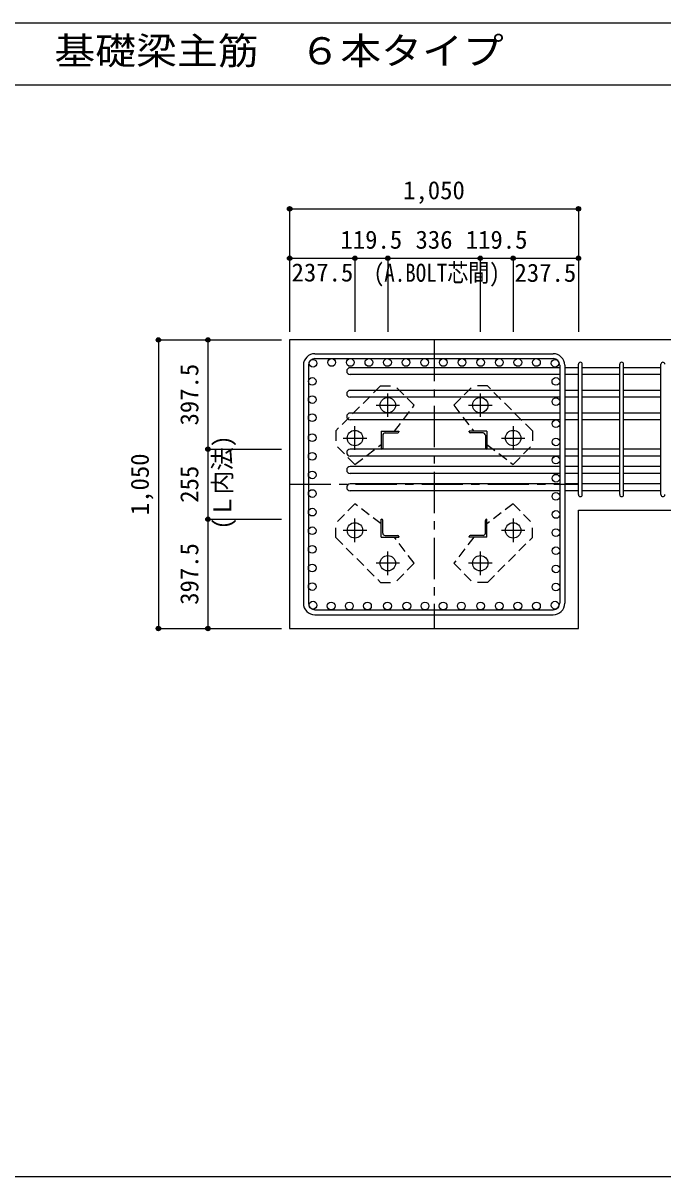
# Model space of a CAD drawing. Units: millimetres at full size, sheet at 1:30. Extents: x -5973 to 5954, y -4195 to 4201.
# Drawn here: x -942 to 1384, y -4195 to 3 of the extents above; entities that cross this region are included whole.
import ezdxf
from ezdxf.enums import TextEntityAlignment as Align

# ---------------------------------------------------------------- set-up
doc = ezdxf.new("R2010")
doc.units = ezdxf.units.MM
doc.header["$LTSCALE"] = 30
doc.header["$PDMODE"] = 32
doc.header["$PDSIZE"] = 15
doc.linetypes.add('CHAIN1', pattern=[8, 5, -1, 1, -1])
doc.linetypes.add('DASHED1', pattern=[1.8, 1.2, -0.6])
for name, color, linetype in [('0-1', 2, 'Continuous'), ('0-2', 4, 'Continuous'), ('0-3', 3, 'Continuous'), ('0-4', 7, 'Continuous'), ('0-5', 7, 'Continuous'), ('0-6', 7, 'Continuous'), ('0-7', 4, 'Continuous'), ('0-9', 4, 'DASHED1'), ('0-D', 4, 'Continuous'), ('6-7_文字', 7, 'Continuous'), ('F-0_枠', 6, 'Continuous')]:
    doc.layers.add(name, color=color, linetype=linetype)
doc.styles.add('ＭＳ ゴシック', font='')
doc.styles.get('ＭＳ ゴシック').set_extended_font_data('MS Gothic')

msp = doc.modelspace()

# ---------------------------------------------------------------- linework, layer by layer
at = {"layer": '0-1'}
for p, q in [((1477.44, -1149.89), (27.44, -1149.89)), ((1077.44, -1769.89), (1477.44, -1769.89)), ((1077.44, -2199.89), (1077.44, -1769.89))]:
    msp.add_line(p, q, dxfattribs=at)
msp.add_lwpolyline([(27.44, -1149.89), (27.44, -2199.89), (1077.44, -2199.89)], dxfattribs=at)
at = {"layer": '0-2', "linetype": 'CHAIN1'}
for p, q in [((384.44, -1430.1), (384.44, -1344.6)), ((720.44, -1344.59), (720.44, -1430.1)), ((341.64, -1387.4), (427.14, -1387.4)), ((677.74, -1387.39), (763.24, -1387.39)), ((264.94, -1549.6), (264.94, -1464.1)), ((839.94, -1464.09), (839.94, -1549.59)), ((222.14, -1506.9), (307.64, -1506.9)), ((797.24, -1506.89), (882.74, -1506.89)), ((264.94, -1885.7), (264.94, -1800.2)), ((839.94, -1800.19), (839.94, -1885.69)), ((307.64, -1842.9), (222.14, -1842.9)), ((882.74, -1842.89), (797.24, -1842.89)), ((384.44, -2005.2), (384.44, -1919.69)), ((720.44, -1919.69), (720.44, -2005.19)), ((427.14, -1962.4), (341.64, -1962.4)), ((763.24, -1962.39), (677.74, -1962.39))]:
    msp.add_line(p, q, dxfattribs=at)
at = {"layer": '0-2'}
for p, q in [((359.93, -1482.4), (424.93, -1482.4)), ((359.93, -1482.4), (359.93, -1547.4)), ((365.93, -1496.9), (365.93, -1543.4)), ((374.43, -1488.4), (420.93, -1488.4)), ((424.93, -1482.4), (424.93, -1484.4)), ((744.93, -1482.39), (679.93, -1482.39)), ((679.93, -1484.39), (679.93, -1482.39)), ((730.43, -1488.39), (683.93, -1488.39)), ((738.93, -1496.89), (738.93, -1543.39)), ((744.93, -1482.39), (744.93, -1547.39)), ((361.93, -1547.4), (359.93, -1547.4)), ((744.93, -1547.39), (742.93, -1547.39)), ((359.94, -1802.4), (361.94, -1802.4)), ((359.94, -1867.4), (359.94, -1802.4)), ((742.94, -1802.39), (744.94, -1802.39)), ((744.94, -1867.39), (744.94, -1802.39)), ((365.94, -1852.9), (365.94, -1806.4)), ((738.94, -1852.89), (738.94, -1806.39)), ((359.94, -1867.4), (424.94, -1867.4)), ((374.44, -1861.4), (420.94, -1861.4)), ((424.94, -1865.4), (424.94, -1867.4)), ((679.94, -1867.39), (679.94, -1865.39)), ((744.94, -1867.39), (679.94, -1867.39)), ((730.44, -1861.39), (683.94, -1861.39))]:
    msp.add_line(p, q, dxfattribs=at)
at = {"layer": '0-2', "color": 3}
for centre in [(384.44, -1387.4), (720.44, -1387.39), (264.94, -1506.9), (839.94, -1506.89), (264.94, -1842.9), (839.94, -1842.89), (384.44, -1962.4), (720.44, -1962.39)]:
    msp.add_circle(centre, 28, dxfattribs=at)
at = {"layer": '0-2'}
for centre, radius, start, end in [((374.43, -1496.9), 8.5, 90, 180), ((420.93, -1484.4), 4, 270, 0), ((683.93, -1484.39), 4, 180, 270), ((730.43, -1496.89), 8.5, 0, 90), ((361.93, -1543.4), 4, 270, 0), ((742.93, -1543.39), 4, 180, 270), ((361.94, -1806.4), 4, 0, 90), ((742.94, -1806.39), 4, 90, 180), ((374.44, -1852.9), 8.5, 180, 270), ((420.94, -1865.4), 4, 0, 90), ((683.94, -1865.39), 4, 90, 180), ((730.44, -1852.89), 8.5, 270, 0)]:
    msp.add_arc(centre, radius, start, end, dxfattribs=at)
at = {"layer": '0-3'}
for centre in [(112.37, -1234.82), (180.07, -1231.89), (247.77, -1231.89), (315.48, -1231.89), (383.18, -1231.89), (450.88, -1231.89), (518.58, -1231.89), (586.29, -1231.89), (653.99, -1231.89), (721.69, -1231.89), (789.4, -1231.89), (857.1, -1231.89), (924.8, -1231.89), (992.51, -1234.82), (109.54, -1300.82), (995.33, -1300.82), (109.44, -1366.82), (995.44, -1374.39), (109.44, -1432.82), (995.44, -1454.97), (109.44, -1505.64), (995.44, -1520.97), (109.44, -1573.34), (995.44, -1586.97), (109.44, -1641.04), (995.44, -1652.97), (109.44, -1708.75), (995.44, -1718.97), (109.44, -1776.45), (995.44, -1784.97), (109.44, -1844.15), (995.44, -1850.97), (109.44, -1911.86), (995.44, -1916.97), (109.44, -1979.56), (995.44, -1982.97), (109.44, -2047.26), (995.44, -2048.97), (112.37, -2114.97), (112.37, -2114.97), (178.37, -2117.89), (244.37, -2117.89), (310.37, -2117.89), (383.18, -2117.89), (453.44, -2117.89), (519.44, -2117.89), (585.44, -2117.89), (651.44, -2117.89), (721.69, -2117.89), (789.4, -2117.89), (857.1, -2117.89), (924.8, -2117.89), (992.51, -2114.97), (992.51, -2114.97)]:
    msp.add_circle(centre, 14, dxfattribs=at)
at = {"layer": '0-4'}
for p, q in [((119.44, -1199.89), (985.44, -1199.89)), ((77.44, -1241.89), (77.44, -2107.89)), ((95.44, -1241.89), (95.44, -2107.89)), ((119.44, -1217.89), (985.44, -1217.89)), ((1009.44, -1241.89), (1009.44, -2107.89)), ((1027.44, -1241.89), (1027.44, -2107.89)), ((119.44, -2131.89), (985.44, -2131.89)), ((119.44, -2149.89), (985.44, -2149.89))]:
    msp.add_line(p, q, dxfattribs=at)
for centre, radius, start, end in [((119.44, -1241.89), 42, 90, 180), ((985.44, -1241.89), 42, 0, 90), ((119.44, -1241.89), 24, 90, 180), ((985.44, -1241.89), 24, 0, 90), ((119.44, -2107.89), 42, 180, 270), ((119.44, -2107.89), 24, 180, 270), ((985.44, -2107.89), 42, 270, 0), ((985.44, -2107.89), 24, 270, 0)]:
    msp.add_arc(centre, radius, start, end, dxfattribs=at)
at = {"layer": '0-5'}
for p, q in [((1009.44, -1250.82), (247.44, -1250.82)), ((1077.44, -1250.82), (1027.44, -1250.82)), ((1227.44, -1250.82), (1091.44, -1250.82)), ((1377.44, -1250.82), (1241.44, -1250.82)), ((1009.44, -1275.82), (247.44, -1275.82)), ((1077.44, -1275.82), (1027.44, -1275.82)), ((1227.44, -1275.82), (1091.44, -1275.82)), ((1377.44, -1275.82), (1241.44, -1275.82)), ((1009.44, -1333.39), (247.44, -1333.39)), ((1077.44, -1333.39), (1027.44, -1333.39)), ((1227.44, -1333.39), (1091.44, -1333.39)), ((1377.44, -1333.39), (1241.44, -1333.39)), ((1009.44, -1358.39), (247.44, -1358.39)), ((1077.44, -1358.39), (1027.44, -1358.39)), ((1227.44, -1358.39), (1091.44, -1358.39)), ((1377.44, -1358.39), (1241.44, -1358.39)), ((1009.44, -1415.97), (247.44, -1415.97)), ((1077.44, -1415.97), (1027.44, -1415.97)), ((1227.44, -1415.97), (1091.44, -1415.97)), ((1377.44, -1415.97), (1241.44, -1415.97)), ((1009.44, -1440.97), (247.44, -1440.97)), ((1077.44, -1440.97), (1027.44, -1440.97)), ((1227.44, -1440.97), (1091.44, -1440.97)), ((1377.44, -1440.97), (1241.44, -1440.97)), ((1009.44, -1547.39), (247.44, -1547.39)), ((1077.44, -1547.39), (1027.44, -1547.39)), ((1227.44, -1547.39), (1091.44, -1547.39)), ((1377.44, -1547.39), (1241.44, -1547.39)), ((1009.44, -1572.39), (247.44, -1572.39)), ((1077.44, -1572.39), (1027.44, -1572.39)), ((1227.44, -1572.39), (1091.44, -1572.39)), ((1377.44, -1572.39), (1241.44, -1572.39)), ((1009.44, -1610.64), (247.44, -1610.64)), ((1009.44, -1635.64), (247.44, -1635.64)), ((1077.44, -1610.64), (1027.44, -1610.64)), ((1077.44, -1635.64), (1027.44, -1635.64)), ((1227.44, -1610.64), (1091.44, -1610.64)), ((1227.44, -1635.64), (1091.44, -1635.64)), ((1377.44, -1610.64), (1241.44, -1610.64)), ((1377.44, -1635.64), (1241.44, -1635.64)), ((1009.44, -1673.89), (247.44, -1673.89)), ((1077.44, -1673.89), (1027.44, -1673.89)), ((1227.44, -1673.89), (1091.44, -1673.89)), ((1377.44, -1673.89), (1241.44, -1673.89)), ((1009.44, -1698.89), (247.44, -1698.89)), ((1077.44, -1698.89), (1027.44, -1698.89)), ((1227.44, -1698.89), (1091.44, -1698.89)), ((1377.44, -1698.89), (1241.44, -1698.89))]:
    msp.add_line(p, q, dxfattribs=at)
for centre in [(247.44, -1263.32), (247.44, -1345.89), (247.44, -1428.47), (247.44, -1559.89), (247.44, -1623.14), (247.44, -1686.39)]:
    msp.add_arc(centre, 12.5, 90, 270, dxfattribs=at)
at = {"layer": '0-6'}
for p, q in [((1077.44, -1712.89), (1077.44, -1238.32)), ((1091.44, -1712.89), (1091.44, -1238.32)), ((1227.44, -1712.89), (1227.44, -1238.32)), ((1241.44, -1712.89), (1241.44, -1238.32)), ((1377.44, -1712.89), (1377.44, -1238.32))]:
    msp.add_line(p, q, dxfattribs=at)
for centre, start, end in [((1084.44, -1238.32), 0, 180), ((1084.44, -1238.32), 0, 180), ((1084.44, -1238.32), 0, 180), ((1084.44, -1238.32), 0, 180), ((1234.44, -1238.32), 0, 180), ((1384.44, -1238.32), 0, 180), ((1084.44, -1712.89), 180, 0), ((1084.44, -1712.89), 180, 0), ((1084.44, -1712.89), 180, 0), ((1084.44, -1712.89), 180, 0), ((1234.44, -1712.89), 180, 0), ((1384.44, -1712.89), 180, 0)]:
    msp.add_arc(centre, 7, start, end, dxfattribs=at)
at = {"layer": '0-9'}
for p, q in [((358.31, -1317.43), (194.97, -1480.77)), ((358.31, -1317.43), (410.63, -1317.43)), ((480.62, -1387.41), (410.63, -1317.43)), ((624.25, -1387.41), (694.24, -1317.42)), ((746.57, -1317.42), (694.24, -1317.42)), ((909.91, -1480.76), (746.57, -1317.42)), ((408.24, -1482.4), (480.62, -1387.41)), ((624.25, -1387.41), (696.63, -1482.4)), ((194.97, -1480.77), (194.97, -1533.09)), ((909.91, -1480.76), (909.91, -1533.09)), ((264.96, -1603.08), (194.97, -1533.09)), ((264.96, -1603.08), (359.94, -1530.7)), ((744.93, -1530.69), (839.92, -1603.08)), ((839.92, -1603.08), (909.91, -1533.09)), ((264.96, -1746.71), (194.97, -1816.7)), ((359.94, -1819.1), (264.96, -1746.71)), ((839.92, -1746.71), (744.94, -1819.09)), ((839.92, -1746.71), (909.91, -1816.7)), ((194.97, -1869.03), (194.97, -1816.7)), ((909.91, -1869.02), (909.91, -1816.7)), ((194.97, -1869.03), (358.31, -2032.37)), ((480.62, -1962.38), (408.24, -1867.39)), ((696.64, -1867.39), (624.25, -1962.38)), ((746.57, -2032.36), (909.91, -1869.02)), ((480.62, -1962.38), (410.63, -2032.37)), ((624.25, -1962.38), (694.24, -2032.36)), ((358.31, -2032.37), (410.63, -2032.37)), ((746.57, -2032.36), (694.24, -2032.36))]:
    msp.add_line(p, q, dxfattribs=at)
at = {"layer": '0-D'}
for p, q in [((27.44, -672.85), (27.44, -852.85)), ((27.44, -672.85), (1077.44, -672.85)), ((27.44, -672.85), (27.44, -852.85)), ((1077.44, -672.85), (1077.44, -852.85)), ((27.44, -852.85), (27.44, -1119.89)), ((27.44, -852.85), (264.94, -852.85)), ((27.44, -852.85), (27.44, -1119.89)), ((264.94, -852.85), (264.94, -1119.89)), ((264.94, -852.85), (384.44, -852.85)), ((384.44, -852.85), (384.44, -1119.89)), ((384.44, -852.85), (720.44, -852.85)), ((720.44, -852.85), (720.44, -1119.89)), ((720.44, -852.85), (839.94, -852.85)), ((839.94, -852.85), (839.94, -1119.89)), ((839.94, -852.85), (1077.44, -852.85)), ((1077.44, -852.85), (1077.44, -1119.89)), ((-449.6, -1149.89), (-269.6, -1149.89)), ((-449.6, -1149.89), (-449.6, -2199.89)), ((-449.6, -1149.89), (-269.6, -1149.89)), ((-269.6, -1149.89), (-2.56, -1149.89)), ((-269.6, -1149.89), (-269.6, -1547.4)), ((-269.6, -1149.89), (-2.56, -1149.89)), ((-269.6, -1547.4), (-2.56, -1547.4)), ((-269.6, -1547.4), (-269.6, -1802.4)), ((-269.6, -1802.4), (-2.56, -1802.4)), ((-269.6, -1802.4), (-269.6, -2199.89)), ((-449.6, -2199.89), (-269.6, -2199.89)), ((-269.6, -2199.89), (-2.56, -2199.89))]:
    msp.add_line(p, q, dxfattribs=at)
at = {"layer": '0-D', "linetype": 'CHAIN1'}
for p, q in [((552.44, -1149.89), (552.44, -2199.89)), ((27.44, -1674.89), (1077.44, -1674.89))]:
    msp.add_line(p, q, dxfattribs=at)
at = {"layer": '0-D'}
for centre, radius in [((27.44, -672.85), 8), ((27.44, -672.85), 7.2), ((27.44, -672.85), 6.4), ((27.44, -672.85), 5.6), ((27.44, -672.85), 4.8), ((27.44, -672.85), 4), ((27.44, -672.85), 3.2), ((27.44, -672.85), 2.4), ((27.44, -672.85), 1.6), ((1077.44, -672.85), 8), ((1077.44, -672.85), 7.2), ((1077.44, -672.85), 6.4), ((1077.44, -672.85), 5.6), ((1077.44, -672.85), 4.8), ((1077.44, -672.85), 4), ((1077.44, -672.85), 3.2), ((1077.44, -672.85), 2.4), ((1077.44, -672.85), 1.6), ((27.44, -672.85), 0.8), ((1077.44, -672.85), 0.8), ((27.44, -852.85), 8), ((27.44, -852.85), 7.2), ((27.44, -852.85), 6.4), ((27.44, -852.85), 5.6), ((27.44, -852.85), 4.8), ((27.44, -852.85), 4), ((27.44, -852.85), 3.2), ((27.44, -852.85), 2.4), ((27.44, -852.85), 1.6), ((27.44, -852.85), 0.8), ((264.94, -852.85), 8), ((264.94, -852.85), 7.2), ((264.94, -852.85), 6.4), ((264.94, -852.85), 5.6), ((264.94, -852.85), 4.8), ((264.94, -852.85), 4), ((264.94, -852.85), 3.2), ((264.94, -852.85), 2.4), ((264.94, -852.85), 1.6), ((264.94, -852.85), 0.8), ((384.44, -852.85), 8), ((384.44, -852.85), 7.2), ((384.44, -852.85), 6.4), ((384.44, -852.85), 5.6), ((384.44, -852.85), 4.8), ((384.44, -852.85), 4), ((384.44, -852.85), 3.2), ((384.44, -852.85), 2.4), ((384.44, -852.85), 1.6), ((384.44, -852.85), 0.8), ((720.44, -852.85), 8), ((720.44, -852.85), 7.2), ((720.44, -852.85), 6.4), ((720.44, -852.85), 5.6), ((720.44, -852.85), 4.8), ((720.44, -852.85), 4), ((720.44, -852.85), 3.2), ((720.44, -852.85), 2.4), ((720.44, -852.85), 1.6), ((720.44, -852.85), 0.8), ((839.94, -852.85), 8), ((839.94, -852.85), 7.2), ((839.94, -852.85), 6.4), ((839.94, -852.85), 5.6), ((839.94, -852.85), 4.8), ((839.94, -852.85), 4), ((839.94, -852.85), 3.2), ((839.94, -852.85), 2.4), ((839.94, -852.85), 1.6), ((839.94, -852.85), 0.8), ((1077.44, -852.85), 8), ((1077.44, -852.85), 7.2), ((1077.44, -852.85), 6.4), ((1077.44, -852.85), 5.6), ((1077.44, -852.85), 4.8), ((1077.44, -852.85), 4), ((1077.44, -852.85), 3.2), ((1077.44, -852.85), 2.4), ((1077.44, -852.85), 1.6), ((1077.44, -852.85), 0.8), ((-449.6, -1149.89), 8), ((-449.6, -1149.89), 7.2), ((-449.6, -1149.89), 6.4), ((-449.6, -1149.89), 5.6), ((-449.6, -1149.89), 4.8), ((-449.6, -1149.89), 4), ((-449.6, -1149.89), 3.2), ((-449.6, -1149.89), 2.4), ((-449.6, -1149.89), 1.6), ((-449.6, -1149.89), 0.8), ((-269.6, -1149.89), 8), ((-269.6, -1149.89), 7.2), ((-269.6, -1149.89), 6.4), ((-269.6, -1149.89), 5.6), ((-269.6, -1149.89), 4.8), ((-269.6, -1149.89), 4), ((-269.6, -1149.89), 3.2), ((-269.6, -1149.89), 2.4), ((-269.6, -1149.89), 1.6), ((-269.6, -1149.89), 0.8), ((-269.6, -1547.4), 8), ((-269.6, -1547.4), 7.2), ((-269.6, -1547.4), 6.4), ((-269.6, -1547.4), 5.6), ((-269.6, -1547.4), 4.8), ((-269.6, -1547.4), 4), ((-269.6, -1547.4), 3.2), ((-269.6, -1547.4), 2.4), ((-269.6, -1547.4), 1.6), ((-269.6, -1547.4), 0.8), ((-269.6, -1802.4), 8), ((-269.6, -1802.4), 7.2), ((-269.6, -1802.4), 6.4), ((-269.6, -1802.4), 5.6), ((-269.6, -1802.4), 4.8), ((-269.6, -1802.4), 4), ((-269.6, -1802.4), 3.2), ((-269.6, -1802.4), 2.4), ((-269.6, -1802.4), 1.6), ((-269.6, -1802.4), 0.8), ((-449.6, -2199.89), 8), ((-449.6, -2199.89), 7.2), ((-449.6, -2199.89), 6.4), ((-449.6, -2199.89), 5.6), ((-449.6, -2199.89), 4.8), ((-449.6, -2199.89), 4), ((-449.6, -2199.89), 3.2), ((-449.6, -2199.89), 2.4), ((-449.6, -2199.89), 1.6), ((-449.6, -2199.89), 0.8), ((-269.6, -2199.89), 8), ((-269.6, -2199.89), 7.2), ((-269.6, -2199.89), 6.4), ((-269.6, -2199.89), 5.6), ((-269.6, -2199.89), 4.8), ((-269.6, -2199.89), 4), ((-269.6, -2199.89), 3.2), ((-269.6, -2199.89), 2.4), ((-269.6, -2199.89), 1.6), ((-269.6, -2199.89), 0.8)]:
    msp.add_circle(centre, radius, dxfattribs=at)
at = {"layer": '0-D', "color": 7}
for p in [(27.44, -672.85), (1077.44, -672.85), (27.44, -852.85), (264.94, -852.85), (384.44, -852.85), (720.44, -852.85), (839.94, -852.85), (1077.44, -852.85), (-449.6, -1149.89), (-269.6, -1149.89), (-269.6, -1547.4), (-269.6, -1802.4), (-449.6, -2199.89), (-269.6, -2199.89)]:
    msp.add_point(p, dxfattribs=at)
at = {"layer": 'F-0_枠', "color": 2}
for p, q in [((3723.6, 2.95), (-5972.88, 2.95)), ((-5972.88, -222.05), (3723.6, -222.05))]:
    msp.add_line(p, q, dxfattribs=at)
at = {"layer": 'F-0_枠'}
msp.add_line((5954.1, -4195.24), (-5972.88, -4195.24), dxfattribs=at)

# ---------------------------------------------------------------- texts
at = {"layer": '0-7', "style": 'ＭＳ ゴシック', "width": 0.85}
msp.add_text('(A.BOLT芯間)', height=65.98, dxfattribs=at).set_placement((333.23, -958.28), align=Align.BOTTOM_LEFT)
at = {"layer": '0-7', "style": 'ＭＳ ゴシック', "width": 0.95}
msp.add_text('(Ｌ内法)', height=65.98, rotation=90, dxfattribs=at).set_placement((-164.55, -1839.49), align=Align.BOTTOM_LEFT)
at = {"layer": '0-D', "style": 'ＭＳ ゴシック'}
for s, p in [('1,050', (439.94, -657.85)), ('119.5', (212.19, -837.85)), ('336', (484.94, -837.85)), ('119.5', (667.69, -837.85)), ('237.5', (34.46, -957.07)), ('237.5', (844.97, -958.28))]:
    msp.add_text(s, height=65.98, dxfattribs=at).set_placement(p, align=Align.BOTTOM_LEFT)
for s, p in [('397.5', (-284.6, -1461.15)), ('1,050', (-464.6, -1787.39)), ('255', (-284.6, -1742.4)), ('397.5', (-284.6, -2113.65))]:
    msp.add_text(s, height=65.98, rotation=90, dxfattribs=at).set_placement(p, align=Align.BOTTOM_LEFT)
at = {"layer": '6-7_文字', "color": 2, "style": 'ＭＳ ゴシック', "width": 1.1}
msp.add_text('\u3000\u3000基礎梁主筋\u3000６本タイプ', height=98.97, dxfattribs=at).set_placement((-1124.64, -177.05), align=Align.BOTTOM_LEFT)

doc.saveas('drawing.dxf')
